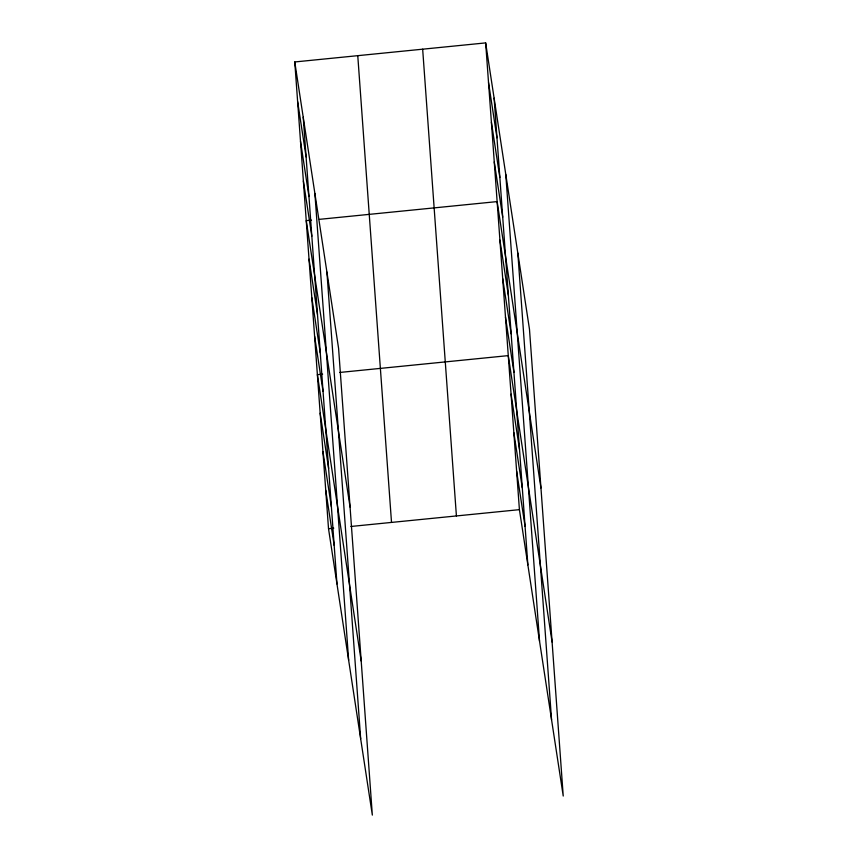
<?xml version="1.0" encoding="UTF-8"?>
<svg xmlns="http://www.w3.org/2000/svg" width="858" height="858" viewBox="0 0 858 858"><rect width="100%" height="100%" fill="white"/><g stroke="black" fill="none" stroke-linecap="round" stroke-linejoin="round"><path stroke-width="1.29" d="M294.766 61.958L338.588 348.348L372.34 815.1L328.517 528.71L294.766 61.958L485.66 42.9L529.483 329.29L563.234 796.042L519.412 509.652L485.66 42.9M311.497 220.131L306.242 220.656L350.064 507.046M319.369 219.348L497.136 201.598L540.958 487.988M322.629 374.152L317.385 374.678L361.207 661.068M339.693 372.458L508.268 355.62L552.091 642.02M328.517 528.71L333.773 528.185M350.825 526.48L519.412 509.652M488.524 82.572L496.975 137.816M491.398 122.244L499.849 177.488M494.262 161.926L502.713 217.16M499.914 240.101L508.365 295.345M502.702 278.603L511.154 333.848M505.48 317.117L513.942 372.361M511.057 394.133L519.508 449.377M513.835 432.636L522.286 487.88M516.623 471.139L525.075 526.383M297.64 101.63L306.091 156.875M300.504 141.302L308.955 196.546M303.378 180.984L311.829 236.218M309.03 259.159L317.481 314.403M311.808 297.662L320.27 352.906M314.596 336.175L323.048 391.42M320.163 413.191L328.614 468.436M322.951 451.694L331.402 506.939M325.729 490.197L334.191 545.441M517.814 253.013L551.555 719.765M505.78 174.421L539.532 641.173M494.111 98.144L527.863 564.896M422.662 49.185L456.413 515.937M357.765 55.673L391.516 522.415M326.919 272.072L360.671 738.824M314.897 193.479L348.648 660.231M303.228 117.203L336.969 583.955"/></g></svg>
